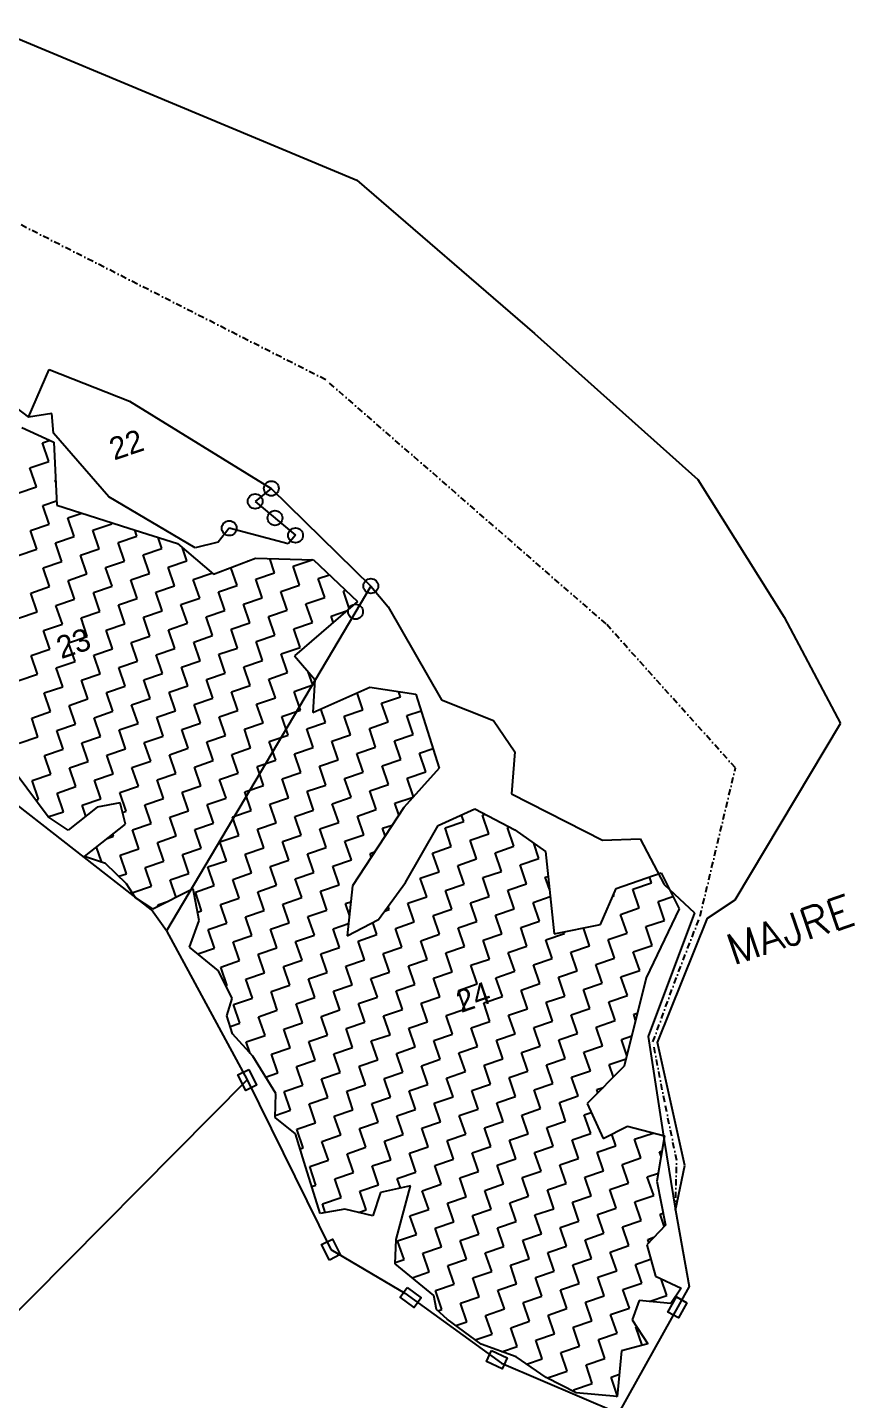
# Model space of a CAD drawing. Header units: metres. Extents: x 322986 to 329400, y 1832749 to 1836820.
# Drawn here: x 328584 to 329257, y 1834512 to 1835627 of the extents above; entities that cross this region are included whole.
import ezdxf

# ---------------------------------------------------------------- set-up
doc = ezdxf.new("R2010")
doc.units = ezdxf.units.M
doc.header["$MEASUREMENT"] = 0
doc.linetypes.add('DASHDOT', pattern=[1, 0.5, -0.25, 0, -0.25])
for name, color, linetype in [('OFF', 1, 'Continuous'), ('POLY_HATCH', 12, 'Continuous'), ('POLY_PARCEL', 6, 'Continuous'), ('POLY_WATER', 4, 'Continuous'), ('TEXT_MAPOUT', 7, 'Continuous'), ('TEXT_PARCEL', 7, 'Continuous'), ('V_BOUND_LINE', 7, 'Continuous'), ('V_BOUND_STREAM_LINE', 7, 'DASHDOT')]:
    doc.layers.add(name, color=color, linetype=linetype)
doc.styles.get("Standard").update_dxf_attribs({"font": 'simplex.shx'})
doc.styles.add('TEXT_MAP', font='')
doc.styles.get('TEXT_MAP').set_extended_font_data('Kruti Dev 050')

msp = doc.modelspace()

# ---------------------------------------------------------------- linework, layer by layer
for points in [[(328764.2, 1834780.1), (328770.4, 1834767.5), (328761.7, 1834763.1), (328755.4, 1834775.8)], [(328829.7, 1834625.3), (328823.4, 1834638), (328832.2, 1834642.3), (328838.4, 1834629.7)], [(328892.9, 1834602.9), (328904.3, 1834594.7), (328898.6, 1834586.8), (328887.2, 1834595)], [(329120.2, 1834590.5), (329113.4, 1834578.2), (329104.8, 1834583), (329111.7, 1834595.3)], [(328961.4, 1834551.8), (328974.2, 1834545.9), (328970.1, 1834537), (328957.3, 1834542.9)]]:
    msp.add_lwpolyline(points, close=True)
for centre in [(328782.5, 1835252.3), (328769.4, 1835241.8), (328785.5, 1835228.3), (328748.3, 1835220), (328802.2, 1835214.2), (328863.4, 1835173), (328851, 1835152.1)]:
    msp.add_circle(centre, 6.03)
at = {"layer": 'OFF'}
msp.add_line((329159.5, 1834918.1), (329245, 1835061.3), dxfattribs=at)
at = {"layer": 'POLY_HATCH'}
for p, q in [((328579.9, 1835301.8), (328605.8, 1835290)), ((328605.8, 1835290), (328608.2, 1835238.7)), ((328608.2, 1835238.7), (328666.6, 1835220.1)), ((328666.6, 1835220.1), (328706.4, 1835207.5)), ((328706.4, 1835207.5), (328735.5, 1835182.6)), ((328735.5, 1835182.6), (328769.6, 1835195.7)), ((328769.6, 1835195.7), (328816.7, 1835194.2)), ((328816.7, 1835194.2), (328852.5, 1835160.5)), ((328852.5, 1835160.5), (328801.3, 1835116.3)), ((328801.3, 1835116.3), (328818, 1835097)), ((328818, 1835097), (328816.3, 1835070.3)), ((328816.3, 1835070.3), (328862.7, 1835090.7)), ((328862.7, 1835090.7), (328900, 1835085.2)), ((328900, 1835085.2), (328919, 1835024.9)), ((328601.1, 1834985.3), (328575.2, 1835020.5)), ((328919, 1835024.9), (328890.1, 1834993.1)), ((328659.7, 1834996.9), (328640.9, 1834993.3)), ((328664, 1834979.6), (328659.7, 1834996.9)), ((328617.4, 1834974.5), (328601.1, 1834985.3)), ((328640.9, 1834993.3), (328617.4, 1834974.5)), ((328890.1, 1834993.1), (328848.6, 1834929.4)), ((328918.2, 1834978.4), (328947.8, 1834991.8)), ((328947.8, 1834991.8), (328980.4, 1834974.9)), ((328630.8, 1834953.2), (328664, 1834979.6)), ((328891.7, 1834932.1), (328918.2, 1834978.4)), ((328980.4, 1834974.9), (329005.3, 1834957.2)), ((328647.8, 1834947.6), (328630.8, 1834953.2)), ((329005.3, 1834957.2), (329012.3, 1834890.3)), ((328664.9, 1834930.9), (328647.8, 1834947.6)), ((329062.7, 1834927.1), (329099.3, 1834939.9)), ((329099.3, 1834939.9), (329113.9, 1834910.7)), ((328672.2, 1834919.5), (328664.9, 1834930.9)), ((328848.6, 1834929.4), (328844.2, 1834888.8)), ((328869.6, 1834902), (328891.7, 1834932.1)), ((329050.1, 1834897.9), (329062.7, 1834927.1)), ((328686.1, 1834910.4), (328672.2, 1834919.5)), ((328719, 1834926.9), (328686.1, 1834910.4)), ((328723.8, 1834901.1), (328719, 1834926.9)), ((329113.9, 1834910.7), (329087.1, 1834854.5)), ((328716, 1834879.6), (328723.8, 1834901.1)), ((328844.2, 1834888.8), (328869.6, 1834902)), ((329012.3, 1834890.3), (329050.1, 1834897.9)), ((328739.5, 1834860.2), (328716, 1834879.6)), ((328750.6, 1834837.8), (328739.5, 1834860.2)), ((329087.1, 1834854.5), (329069.3, 1834782.8)), ((328746.4, 1834823.8), (328750.6, 1834837.8)), ((328751.1, 1834809), (328746.4, 1834823.8)), ((328767.5, 1834790.9), (328751.1, 1834809)), ((328786.1, 1834760.6), (328767.5, 1834790.9)), ((329069.3, 1834782.8), (329039.2, 1834752.5)), ((328785.7, 1834741), (328786.1, 1834760.6)), ((329039.2, 1834752.5), (329052.3, 1834724)), ((328802.2, 1834727.8), (328785.7, 1834741)), ((328809.2, 1834704.7), (328802.2, 1834727.8)), ((329052.3, 1834724), (329072, 1834734.1)), ((329072, 1834734.1), (329102.1, 1834726.2)), ((329102.1, 1834726.2), (329095.9, 1834689.3)), ((328822.3, 1834663.2), (328809.2, 1834704.7)), ((328895.5, 1834685.7), (328871.2, 1834680.2)), ((328884.1, 1834642.1), (328895.5, 1834685.7)), ((329095.9, 1834689.3), (329102.8, 1834653.7)), ((328871.2, 1834680.2), (328865, 1834661.1)), ((328842.4, 1834666.7), (328822.3, 1834663.2)), ((328865, 1834661.1), (328842.4, 1834666.7)), ((329102.8, 1834653.7), (329087.6, 1834637.7)), ((328883.1, 1834622.3), (328884.1, 1834642.1)), ((329087.6, 1834637.7), (329094.7, 1834612.1)), ((328914.5, 1834596.4), (328883.1, 1834622.3)), ((329094.7, 1834612.1), (329115.6, 1834602.3)), ((328916.8, 1834585.1), (328914.5, 1834596.4)), ((329081.4, 1834592.5), (329075.9, 1834576.8)), ((329107.2, 1834589.9), (329081.4, 1834592.5)), ((329115.6, 1834602.3), (329107.2, 1834589.9)), ((328925.3, 1834577.2), (328916.8, 1834585.1)), ((328953, 1834556.8), (328925.3, 1834577.2)), ((329075.9, 1834576.8), (329088.4, 1834557.3)), ((328981.4, 1834546.5), (328953, 1834556.8)), ((329067.2, 1834551.6), (329063.6, 1834514.4)), ((329088.4, 1834557.3), (329067.2, 1834551.6)), ((329005.9, 1834529.8), (328981.4, 1834546.5)), ((329030.2, 1834517.5), (329005.9, 1834529.8)), ((329063.6, 1834514.4), (329030.2, 1834517.5))]:
    msp.add_line(p, q, dxfattribs=at)
at = {"layer": 'POLY_HATCH', "linetype": 'Continuous'}
for p, q in [((328596.5, 1835289.3), (328602.7, 1835291.4)), ((328601.6, 1835274.1), (328596.5, 1835289.3)), ((328586.4, 1835268.9), (328601.6, 1835274.1)), ((328591.6, 1835253.7), (328586.4, 1835268.9)), ((328576.4, 1835248.5), (328591.6, 1835253.7)), ((328606.8, 1835258.9), (328607.2, 1835259)), ((328607.3, 1835257.4), (328606.8, 1835258.9)), ((328596.8, 1835238.5), (328608, 1835242.3)), ((328602, 1835223.3), (328596.8, 1835238.5)), ((328617.2, 1835228.5), (328628.5, 1835232.3)), ((328622.4, 1835213.2), (328617.2, 1835228.5)), ((328586.8, 1835218.1), (328602, 1835223.3)), ((328591.9, 1835202.9), (328586.8, 1835218.1)), ((328637.6, 1835218.4), (328652.8, 1835223.6)), ((328642.7, 1835203.3), (328637.6, 1835218.4)), ((328652.8, 1835223.6), (328652.4, 1835224.7)), ((328673.2, 1835213.6), (328671.5, 1835218.6)), ((328607.2, 1835208.1), (328622.4, 1835213.2)), ((328611.6, 1835195), (328607.2, 1835208.1)), ((328658, 1835208.4), (328673.2, 1835213.6)), ((328658.3, 1835207.5), (328658, 1835208.4)), ((328663.1, 1835193.2), (328658.3, 1835207.5)), ((328693.6, 1835203.5), (328690.5, 1835212.5)), ((328576.7, 1835197.7), (328591.9, 1835202.9)), ((328612.3, 1835192.9), (328611.6, 1835195)), ((328627.5, 1835198), (328642.7, 1835203.2)), ((328632.7, 1835182.8), (328627.5, 1835198)), ((328642.7, 1835203.2), (328642.7, 1835203.3)), ((328678.3, 1835198.4), (328693.6, 1835203.5)), ((328683.5, 1835183.2), (328678.3, 1835198.4)), ((328713.9, 1835193.5), (328710.3, 1835204.1)), ((328785.1, 1835183.8), (328781.2, 1835195.4)), ((328597.1, 1835187.7), (328612.3, 1835192.9)), ((328602.3, 1835172.5), (328597.1, 1835187.7)), ((328647.9, 1835188), (328663.1, 1835193.2)), ((328653.1, 1835172.8), (328647.9, 1835188)), ((328698.7, 1835188.3), (328713.9, 1835193.5)), ((328703.9, 1835173.1), (328698.7, 1835188.3)), ((328719.1, 1835178.3), (328734.3, 1835183.5)), ((328734.3, 1835183.5), (328734.3, 1835183.7)), ((328754.7, 1835173.5), (328749.7, 1835188.1)), ((328763.7, 1835193.5), (328764.7, 1835193.8)), ((328764.7, 1835193.8), (328764.7, 1835193.9)), ((328769.9, 1835178.6), (328785.1, 1835183.8)), ((328800.3, 1835189), (328815.6, 1835194.2)), ((328805.5, 1835173.8), (328800.3, 1835189)), ((328815.6, 1835194.2), (328815.5, 1835194.3)), ((328587.1, 1835167.3), (328602.3, 1835172.5)), ((328617.5, 1835177.6), (328632.7, 1835182.8)), ((328622.7, 1835162.4), (328617.5, 1835177.6)), ((328637.9, 1835167.6), (328653.1, 1835172.8)), ((328668.3, 1835178), (328683.5, 1835183.2)), ((328673.5, 1835162.8), (328668.3, 1835178)), ((328688.7, 1835167.9), (328703.9, 1835173.1)), ((328724.3, 1835163.1), (328719.1, 1835178.3)), ((328739.5, 1835168.3), (328754.7, 1835173.5)), ((328775.1, 1835163.4), (328769.9, 1835178.6)), ((328790.3, 1835168.6), (328805.5, 1835173.8)), ((328820.7, 1835179), (328829.7, 1835182)), ((328825.9, 1835163.8), (328820.7, 1835179)), ((328592.3, 1835152.1), (328587.1, 1835167.3)), ((328607.5, 1835157.3), (328622.7, 1835162.4)), ((328643.1, 1835152.4), (328637.9, 1835167.6)), ((328658.3, 1835157.6), (328673.5, 1835162.8)), ((328693.9, 1835152.7), (328688.7, 1835167.9)), ((328709.1, 1835157.9), (328724.3, 1835163.1)), ((328744.7, 1835153.1), (328739.5, 1835168.3)), ((328759.9, 1835158.2), (328775.1, 1835163.4)), ((328795.5, 1835153.4), (328790.3, 1835168.6)), ((328810.7, 1835158.6), (328825.9, 1835163.8)), ((328841.1, 1835168.9), (328842.9, 1835169.5)), ((328845.9, 1835154.9), (328841.1, 1835168.9)), ((328577.1, 1835146.9), (328592.3, 1835152.1)), ((328612.7, 1835142), (328607.5, 1835157.3)), ((328627.9, 1835147.2), (328643.1, 1835152.4)), ((328663.5, 1835142.4), (328658.3, 1835157.6)), ((328678.7, 1835147.6), (328693.9, 1835152.7)), ((328714.3, 1835142.7), (328709.1, 1835157.9)), ((328729.5, 1835147.9), (328744.7, 1835153.1)), ((328765.1, 1835143), (328759.9, 1835158.2)), ((328780.3, 1835148.2), (328795.5, 1835153.4)), ((328815.9, 1835143.4), (328810.7, 1835158.6)), ((328831.1, 1835148.5), (328843.5, 1835152.8)), ((328597.5, 1835136.9), (328612.7, 1835142)), ((328633, 1835132), (328627.9, 1835147.2)), ((328648.3, 1835137.2), (328663.5, 1835142.4)), ((328683.9, 1835132.3), (328678.7, 1835147.6)), ((328699.1, 1835137.5), (328714.3, 1835142.7)), ((328734.7, 1835132.7), (328729.5, 1835147.9)), ((328749.9, 1835137.9), (328765.1, 1835143)), ((328785.5, 1835133), (328780.3, 1835148.2)), ((328800.7, 1835138.2), (328815.9, 1835143.4)), ((328832.8, 1835143.5), (328831.1, 1835148.5)), ((328602.6, 1835121.7), (328597.5, 1835136.9)), ((328617.8, 1835126.8), (328633, 1835132)), ((328653.4, 1835122), (328648.3, 1835137.2)), ((328668.6, 1835127.2), (328683.9, 1835132.3)), ((328704.2, 1835122.3), (328699.1, 1835137.5)), ((328719.5, 1835127.5), (328734.7, 1835132.7)), ((328755, 1835122.6), (328749.9, 1835137.9)), ((328770.3, 1835127.8), (328785.5, 1835133)), ((328775.4, 1835112.6), (328770.3, 1835127.8)), ((328805.9, 1835123), (328800.7, 1835138.2)), ((328587.4, 1835116.5), (328602.6, 1835121.7)), ((328623, 1835111.6), (328617.8, 1835126.8)), ((328638.2, 1835116.8), (328653.4, 1835122)), ((328643.4, 1835101.6), (328638.2, 1835116.8)), ((328673.8, 1835112), (328668.6, 1835127.2)), ((328689, 1835117.1), (328704.2, 1835122.3)), ((328694.2, 1835101.9), (328689, 1835117.1)), ((328724.6, 1835112.3), (328719.5, 1835127.5)), ((328739.8, 1835117.5), (328755, 1835122.6)), ((328745, 1835102.3), (328739.8, 1835117.5)), ((328790.6, 1835117.8), (328805.9, 1835123)), ((328795.8, 1835102.6), (328790.6, 1835117.8)), ((328592.6, 1835101.3), (328587.4, 1835116.5)), ((328607.8, 1835106.5), (328623, 1835111.6)), ((328613, 1835091.2), (328607.8, 1835106.5)), ((328658.6, 1835106.8), (328673.8, 1835112)), ((328663.8, 1835091.6), (328658.6, 1835106.8)), ((328709.4, 1835107.1), (328724.6, 1835112.3)), ((328714.6, 1835091.9), (328709.4, 1835107.1)), ((328760.2, 1835107.4), (328775.4, 1835112.6)), ((328765.4, 1835092.2), (328760.2, 1835107.4)), ((328577.4, 1835096.1), (328592.6, 1835101.3)), ((328628.2, 1835096.4), (328643.4, 1835101.6)), ((328633.4, 1835081.2), (328628.2, 1835096.4)), ((328679, 1835096.8), (328694.2, 1835101.9)), ((328684.2, 1835081.5), (328679, 1835096.8)), ((328729.8, 1835097.1), (328745, 1835102.3)), ((328735, 1835081.9), (328729.8, 1835097.1)), ((328780.6, 1835097.4), (328795.8, 1835102.6)), ((328785.8, 1835082.2), (328780.6, 1835097.4)), ((328816.2, 1835092.6), (328812.6, 1835103.3)), ((328597.8, 1835086.1), (328613, 1835091.2)), ((328603, 1835070.9), (328597.8, 1835086.1)), ((328648.6, 1835086.4), (328663.8, 1835091.6)), ((328653.8, 1835071.2), (328648.6, 1835086.4)), ((328699.4, 1835086.7), (328714.6, 1835091.9)), ((328704.6, 1835071.5), (328699.4, 1835086.7)), ((328750.2, 1835087.1), (328765.4, 1835092.2)), ((328755.4, 1835071.8), (328750.2, 1835087.1)), ((328801, 1835087.4), (328816.2, 1835092.6)), ((328806.2, 1835072.2), (328801, 1835087.4)), ((328857, 1835072.5), (328852.3, 1835086.1)), ((328887.4, 1835082.9), (328885.9, 1835087.3)), ((328618.2, 1835076), (328633.4, 1835081.2)), ((328623.3, 1835060.8), (328618.2, 1835076)), ((328669, 1835076.4), (328684.2, 1835081.5)), ((328674.2, 1835061.2), (328669, 1835076.4)), ((328719.8, 1835076.7), (328735, 1835081.9)), ((328725, 1835061.5), (328719.8, 1835076.7)), ((328770.6, 1835077), (328785.8, 1835082.2)), ((328775.8, 1835061.8), (328770.6, 1835077)), ((328791, 1835067), (328806.2, 1835072.2)), ((328826.6, 1835062.1), (328822.8, 1835073.1)), ((328841.8, 1835067.3), (328857, 1835072.5)), ((328872.2, 1835077.7), (328887.4, 1835082.9)), ((328877.4, 1835062.5), (328872.2, 1835077.7)), ((328587.8, 1835065.7), (328603, 1835070.9)), ((328592.9, 1835050.5), (328587.8, 1835065.7)), ((328608.1, 1835055.6), (328623.3, 1835060.8)), ((328638.6, 1835066), (328653.8, 1835071.2)), ((328643.7, 1835050.8), (328638.6, 1835066)), ((328658.9, 1835056), (328674.2, 1835061.2)), ((328689.4, 1835066.3), (328704.6, 1835071.5)), ((328694.5, 1835051.1), (328689.4, 1835066.3)), ((328709.7, 1835056.3), (328725, 1835061.5)), ((328740.2, 1835066.7), (328755.4, 1835071.8)), ((328745.3, 1835051.5), (328740.2, 1835066.7)), ((328760.6, 1835056.6), (328775.8, 1835061.8)), ((328796.2, 1835051.8), (328791, 1835067)), ((328811.4, 1835057), (328826.6, 1835062.1)), ((328847, 1835052.1), (328841.8, 1835067.3)), ((328862.2, 1835057.3), (328877.4, 1835062.5)), ((328892.6, 1835067.7), (328904.3, 1835071.6)), ((328897.8, 1835052.4), (328892.6, 1835067.7)), ((328577.7, 1835045.3), (328592.9, 1835050.5)), ((328613.3, 1835040.4), (328608.1, 1835055.6)), ((328628.5, 1835045.6), (328643.7, 1835050.8)), ((328664.1, 1835040.8), (328658.9, 1835056)), ((328679.3, 1835045.9), (328694.5, 1835051.1)), ((328714.9, 1835041.1), (328709.7, 1835056.3)), ((328730.1, 1835046.3), (328745.3, 1835051.5)), ((328765.7, 1835041.4), (328760.6, 1835056.6)), ((328780.9, 1835046.6), (328796.2, 1835051.8)), ((328816.5, 1835041.8), (328811.4, 1835057)), ((328831.7, 1835046.9), (328847, 1835052.1)), ((328867.3, 1835042.1), (328862.2, 1835057.3)), ((328882.6, 1835047.3), (328897.8, 1835052.4)), ((328598.1, 1835035.3), (328613.3, 1835040.4)), ((328633.7, 1835030.4), (328628.5, 1835045.6)), ((328648.9, 1835035.6), (328664.1, 1835040.8)), ((328684.5, 1835030.7), (328679.3, 1835045.9)), ((328699.7, 1835035.9), (328714.9, 1835041.1)), ((328735.3, 1835031.1), (328730.1, 1835046.3)), ((328750.5, 1835036.2), (328765.7, 1835041.4)), ((328786.1, 1835031.4), (328780.9, 1835046.6)), ((328801.3, 1835036.6), (328816.5, 1835041.8)), ((328836.9, 1835031.7), (328831.7, 1835046.9)), ((328852.1, 1835036.9), (328867.3, 1835042.1)), ((328887.7, 1835032.1), (328882.6, 1835047.3)), ((328902.9, 1835037.2), (328914, 1835041)), ((328603.3, 1835020.1), (328598.1, 1835035.3)), ((328618.5, 1835025.2), (328633.7, 1835030.4)), ((328654.1, 1835020.4), (328648.9, 1835035.6)), ((328669.3, 1835025.6), (328684.5, 1835030.7)), ((328704.9, 1835020.7), (328699.7, 1835035.9)), ((328720.1, 1835025.9), (328735.3, 1835031.1)), ((328755.7, 1835021), (328750.5, 1835036.2)), ((328770.9, 1835026.2), (328786.1, 1835031.4)), ((328806.5, 1835021.4), (328801.3, 1835036.6)), ((328821.7, 1835026.5), (328836.9, 1835031.7)), ((328857.3, 1835021.7), (328852.1, 1835036.9)), ((328872.5, 1835026.9), (328887.7, 1835032.1)), ((328908.1, 1835022), (328902.9, 1835037.2)), ((328588.1, 1835014.9), (328603.3, 1835020.1)), ((328623.7, 1835010), (328618.5, 1835025.2)), ((328638.9, 1835015.2), (328654.1, 1835020.4)), ((328674.5, 1835010.4), (328669.3, 1835025.6)), ((328689.7, 1835015.5), (328704.9, 1835020.7)), ((328725.3, 1835010.7), (328720.1, 1835025.9)), ((328740.5, 1835015.9), (328755.7, 1835021)), ((328776.1, 1835011), (328770.9, 1835026.2)), ((328791.3, 1835016.2), (328806.5, 1835021.4)), ((328796.5, 1835001), (328791.3, 1835016.2)), ((328826.9, 1835011.3), (328821.7, 1835026.5)), ((328842.1, 1835016.5), (328857.3, 1835021.7)), ((328847.3, 1835001.3), (328842.1, 1835016.5)), ((328877.7, 1835011.7), (328872.5, 1835026.9)), ((328892.9, 1835016.8), (328908.1, 1835022)), ((328898, 1835001.8), (328892.9, 1835016.8)), ((328593.3, 1834999.7), (328588.1, 1835014.9)), ((328608.5, 1835004.8), (328623.7, 1835010)), ((328644.1, 1835000), (328638.9, 1835015.2)), ((328659.3, 1835005.2), (328674.5, 1835010.4)), ((328664.5, 1834990), (328659.3, 1835005.2)), ((328694.9, 1835000.3), (328689.7, 1835015.5)), ((328710.1, 1835005.5), (328725.3, 1835010.7)), ((328715.3, 1834990.3), (328710.1, 1835005.5)), ((328745.7, 1835000.7), (328740.5, 1835015.9)), ((328760.9, 1835005.8), (328776.1, 1835011)), ((328766.1, 1834990.6), (328760.9, 1835005.8)), ((328811.7, 1835006.2), (328826.9, 1835011.3)), ((328816.9, 1834990.9), (328811.7, 1835006.2)), ((328862.5, 1835006.5), (328877.7, 1835011.7)), ((328867.7, 1834991.3), (328862.5, 1835006.5)), ((328591.1, 1834998.9), (328593.3, 1834999.7)), ((328613.6, 1834989.6), (328608.5, 1835004.8)), ((328628.9, 1834994.8), (328644.1, 1835000)), ((328631.8, 1834986.1), (328628.9, 1834994.8)), ((328679.7, 1834995.1), (328694.9, 1835000.3)), ((328684.8, 1834979.9), (328679.7, 1834995.1)), ((328730.5, 1834995.5), (328745.7, 1835000.7)), ((328735.6, 1834980.3), (328730.5, 1834995.5)), ((328781.3, 1834995.8), (328796.5, 1835001)), ((328786.5, 1834980.6), (328781.3, 1834995.8)), ((328832.1, 1834996.1), (328847.3, 1835001.3)), ((328837.3, 1834980.9), (328832.1, 1834996.1)), ((328882.9, 1834996.5), (328897.7, 1835001.5)), ((328886.1, 1834987), (328882.9, 1834996.5)), ((328601, 1834985.3), (328613.6, 1834989.6)), ((328661.7, 1834989), (328664.5, 1834990)), ((328700, 1834985.1), (328715.3, 1834990.3)), ((328705.2, 1834969.9), (328700, 1834985.1)), ((328750.9, 1834985.4), (328766.1, 1834990.6)), ((328756, 1834970.2), (328750.9, 1834985.4)), ((328801.7, 1834985.8), (328816.9, 1834990.9)), ((328806.8, 1834970.6), (328801.7, 1834985.8)), ((328852.5, 1834986.1), (328867.7, 1834991.3)), ((328857.6, 1834970.9), (328852.5, 1834986.1)), ((328938.9, 1834981.6), (328937, 1834986.9)), ((328954.1, 1834986.8), (328956.2, 1834987.5)), ((328959.3, 1834971.5), (328954.1, 1834986.8)), ((328669.6, 1834974.8), (328684.8, 1834979.9)), ((328674.8, 1834959.5), (328669.6, 1834974.8)), ((328720.4, 1834975.1), (328735.6, 1834980.3)), ((328725.6, 1834959.9), (328720.4, 1834975.1)), ((328771.2, 1834975.4), (328786.5, 1834980.6)), ((328776.4, 1834960.2), (328771.2, 1834975.4)), ((328822, 1834975.7), (328837.3, 1834980.9)), ((328827.2, 1834960.5), (328822, 1834975.7)), ((328872.9, 1834976.1), (328880.7, 1834978.7)), ((328875, 1834969.9), (328872.9, 1834976.1)), ((328923.7, 1834976.4), (328938.9, 1834981.6)), ((328928.8, 1834961.2), (328923.7, 1834976.4)), ((328974.5, 1834976.7), (328976, 1834977.2)), ((328979.6, 1834961.5), (328974.5, 1834976.7)), ((328644.4, 1834949.2), (328640.4, 1834960.8)), ((328649.2, 1834967.8), (328654.4, 1834969.6)), ((328654.4, 1834969.6), (328653.8, 1834971.5)), ((328690, 1834964.7), (328705.2, 1834969.9)), ((328695.2, 1834949.5), (328690, 1834964.7)), ((328740.8, 1834965.1), (328756, 1834970.2)), ((328746, 1834949.8), (328740.8, 1834965.1)), ((328791.6, 1834965.4), (328806.8, 1834970.6)), ((328796.8, 1834950.2), (328791.6, 1834965.4)), ((328812, 1834955.4), (328827.2, 1834960.5)), ((328842.4, 1834965.7), (328857.6, 1834970.9)), ((328847.6, 1834950.5), (328842.4, 1834965.7)), ((328913.6, 1834956), (328928.8, 1834961.2)), ((328944, 1834966.4), (328959.3, 1834971.5)), ((328949.2, 1834951.2), (328944, 1834966.4)), ((328964.4, 1834956.3), (328979.6, 1834961.5)), ((329000, 1834951.5), (328995.8, 1834964)), ((328659.6, 1834954.4), (328674.8, 1834959.5)), ((328664.8, 1834939.2), (328659.6, 1834954.4)), ((328680, 1834944.3), (328695.2, 1834949.5)), ((328710.4, 1834954.7), (328725.6, 1834959.9)), ((328715.6, 1834939.5), (328710.4, 1834954.7)), ((328730.8, 1834944.7), (328746, 1834949.8)), ((328761.2, 1834955), (328776.4, 1834960.2)), ((328766.4, 1834939.8), (328761.2, 1834955)), ((328781.6, 1834945), (328796.8, 1834950.2)), ((328817.2, 1834940.1), (328812, 1834955.4)), ((328832.4, 1834945.3), (328847.6, 1834950.5)), ((328862.8, 1834955.7), (328866.5, 1834956.9)), ((328863.8, 1834952.8), (328862.8, 1834955.7)), ((328918.8, 1834940.8), (328913.6, 1834956)), ((328934, 1834946), (328949.2, 1834951.2)), ((328969.6, 1834941.1), (328964.4, 1834956.3)), ((328984.8, 1834946.3), (329000, 1834951.5)), ((328643.7, 1834948.9), (328644.4, 1834949.2)), ((328658.6, 1834937.1), (328664.8, 1834939.2)), ((328685.2, 1834929.1), (328680, 1834944.3)), ((328700.4, 1834934.3), (328715.6, 1834939.5)), ((328736, 1834929.5), (328730.8, 1834944.7)), ((328751.2, 1834934.6), (328766.4, 1834939.8)), ((328786.8, 1834929.8), (328781.6, 1834945)), ((328802, 1834935), (328817.2, 1834940.1)), ((328837.6, 1834930.1), (328832.4, 1834945.3)), ((328903.6, 1834935.6), (328918.8, 1834940.8)), ((328939.2, 1834930.8), (328934, 1834946)), ((328954.4, 1834936), (328969.6, 1834941.1)), ((328990, 1834931.1), (328984.8, 1834946.3)), ((328670, 1834923.9), (328685.2, 1834929.1)), ((328705.3, 1834920), (328700.4, 1834934.3)), ((328720.8, 1834924.3), (328736, 1834929.5)), ((328756.4, 1834919.4), (328751.2, 1834934.6)), ((328771.6, 1834924.6), (328786.8, 1834929.8)), ((328807.2, 1834919.8), (328802, 1834935)), ((328822.4, 1834924.9), (328837.6, 1834930.1)), ((328908.8, 1834920.4), (328903.6, 1834935.6)), ((328924, 1834925.6), (328939.2, 1834930.8)), ((328959.6, 1834920.7), (328954.4, 1834936)), ((328974.8, 1834925.9), (328990, 1834931.1)), ((329005.2, 1834936.3), (329007.4, 1834937)), ((329008.5, 1834926.6), (329005.2, 1834936.3)), ((329076.4, 1834926.6), (329091.6, 1834931.8)), ((329091.6, 1834931.8), (329089.9, 1834936.7)), ((328670.7, 1834921.9), (328670, 1834923.9)), ((328690.3, 1834913.9), (328699, 1834916.9)), ((328725.9, 1834909.1), (328720.8, 1834924.3)), ((328741.2, 1834914.2), (328756.4, 1834919.4)), ((328776.8, 1834909.4), (328771.6, 1834924.6)), ((328792, 1834914.6), (328807.2, 1834919.8)), ((328827.6, 1834909.7), (328822.4, 1834924.9)), ((328842.8, 1834914.9), (328847.2, 1834916.4)), ((328893.6, 1834915.2), (328908.8, 1834920.4)), ((328929.2, 1834910.4), (328924, 1834925.6)), ((328944.4, 1834915.6), (328959.6, 1834920.7)), ((328980, 1834910.7), (328974.8, 1834925.9)), ((328995.2, 1834915.9), (329009.1, 1834920.6)), ((329000.4, 1834900.7), (328995.2, 1834915.9)), ((329060.1, 1834921), (329061.2, 1834921.4)), ((329061.2, 1834921.4), (329060.8, 1834922.7)), ((329081.6, 1834911.4), (329076.4, 1834926.6)), ((329096.8, 1834916.6), (329108.9, 1834920.7)), ((329102, 1834901.3), (329096.8, 1834916.6)), ((328690.8, 1834912.7), (328690.3, 1834913.9)), ((328722.5, 1834907.9), (328725.9, 1834909.1)), ((328746.3, 1834899), (328741.2, 1834914.2)), ((328761.5, 1834904.2), (328776.8, 1834909.4)), ((328797.1, 1834899.4), (328792, 1834914.6)), ((328812.3, 1834904.5), (328827.6, 1834909.7)), ((328846, 1834905.4), (328842.8, 1834914.9)), ((328874.5, 1834908.8), (328878.4, 1834910.1)), ((328878.4, 1834910.1), (328877.5, 1834912.7)), ((328898.7, 1834900), (328893.6, 1834915.2)), ((328914, 1834905.2), (328929.2, 1834910.4)), ((328919.1, 1834890), (328914, 1834905.2)), ((328949.6, 1834900.4), (328944.4, 1834915.6)), ((328964.8, 1834905.5), (328980, 1834910.7)), ((328969.9, 1834890.3), (328964.8, 1834905.5)), ((329066.4, 1834906.2), (329081.6, 1834911.4)), ((329071.6, 1834891), (329066.4, 1834906.2)), ((328731.1, 1834893.9), (328746.3, 1834899)), ((328736.3, 1834878.7), (328731.1, 1834893.9)), ((328766.7, 1834889), (328761.5, 1834904.2)), ((328781.9, 1834894.2), (328797.1, 1834899.4)), ((328787.1, 1834879), (328781.9, 1834894.2)), ((328817.5, 1834889.3), (328812.3, 1834904.5)), ((328832.7, 1834894.5), (328845.3, 1834898.8)), ((328837.9, 1834879.3), (328832.7, 1834894.5)), ((328868.3, 1834889.7), (328864.9, 1834899.6)), ((328883.5, 1834894.8), (328898.7, 1834900)), ((328888.7, 1834879.6), (328883.5, 1834894.8)), ((328934.3, 1834895.2), (328949.6, 1834900.4)), ((328939.5, 1834880), (328934.3, 1834895.2)), ((328985.2, 1834895.5), (329000.4, 1834900.7)), ((328990.3, 1834880.3), (328985.2, 1834895.5)), ((329041.1, 1834880.6), (329036.2, 1834895.1)), ((329086.8, 1834896.2), (329102, 1834901.3)), ((329091.9, 1834881), (329086.8, 1834896.2)), ((328751.5, 1834883.8), (328766.7, 1834889)), ((328756.7, 1834868.6), (328751.5, 1834883.8)), ((328802.3, 1834884.2), (328817.5, 1834889.3)), ((328807.5, 1834869), (328802.3, 1834884.2)), ((328853.1, 1834884.5), (328868.3, 1834889.7)), ((328858.3, 1834869.3), (328853.1, 1834884.5)), ((328903.9, 1834884.8), (328919.1, 1834890)), ((328909.1, 1834869.6), (328903.9, 1834884.8)), ((328954.7, 1834885.1), (328969.9, 1834890.3)), ((328959.9, 1834869.9), (328954.7, 1834885.1)), ((329005.5, 1834885.5), (329020.7, 1834890.7)), ((329010.7, 1834870.3), (329005.5, 1834885.5)), ((329020.7, 1834890.7), (329020.3, 1834891.9)), ((329056.3, 1834885.8), (329071.6, 1834891)), ((329061.5, 1834870.6), (329056.3, 1834885.8)), ((328722.8, 1834874), (328736.3, 1834878.7)), ((328771.9, 1834873.8), (328787.1, 1834879)), ((328777.1, 1834858.6), (328771.9, 1834873.8)), ((328822.7, 1834874.1), (328837.9, 1834879.3)), ((328827.9, 1834858.9), (328822.7, 1834874.1)), ((328873.5, 1834874.5), (328888.7, 1834879.6)), ((328878.7, 1834859.3), (328873.5, 1834874.5)), ((328924.3, 1834874.8), (328939.5, 1834880)), ((328929.5, 1834859.6), (328924.3, 1834874.8)), ((328975.1, 1834875.1), (328990.3, 1834880.3)), ((328980.3, 1834859.9), (328975.1, 1834875.1)), ((329025.9, 1834875.4), (329041.1, 1834880.6)), ((329031.1, 1834860.2), (329025.9, 1834875.4)), ((329076.7, 1834875.8), (329091.9, 1834881)), ((329081.9, 1834860.6), (329076.7, 1834875.8)), ((328741.5, 1834863.4), (328756.7, 1834868.6)), ((328746.7, 1834848.2), (328741.5, 1834863.4)), ((328792.3, 1834863.8), (328807.5, 1834869)), ((328797.5, 1834848.6), (328792.3, 1834863.8)), ((328843.1, 1834864.1), (328858.3, 1834869.3)), ((328848.3, 1834848.9), (328843.1, 1834864.1)), ((328893.9, 1834864.4), (328909.1, 1834869.6)), ((328899.1, 1834849.2), (328893.9, 1834864.4)), ((328944.7, 1834864.8), (328959.9, 1834869.9)), ((328949.9, 1834849.6), (328944.7, 1834864.8)), ((328995.5, 1834865.1), (329010.7, 1834870.3)), ((329000.7, 1834849.9), (328995.5, 1834865.1)), ((329015.9, 1834855.1), (329031.1, 1834860.2)), ((329046.3, 1834865.4), (329061.5, 1834870.6)), ((329051.5, 1834850.2), (329046.3, 1834865.4)), ((329066.7, 1834855.4), (329081.9, 1834860.6)), ((328761.9, 1834853.4), (328777.1, 1834858.6)), ((328767.1, 1834838.2), (328761.9, 1834853.4)), ((328812.7, 1834853.7), (328827.9, 1834858.9)), ((328817.9, 1834838.5), (328812.7, 1834853.7)), ((328863.5, 1834854.1), (328878.7, 1834859.3)), ((328868.7, 1834838.9), (328863.5, 1834854.1)), ((328883.9, 1834844), (328899.1, 1834849.2)), ((328914.3, 1834854.4), (328929.5, 1834859.6)), ((328919.5, 1834839.2), (328914.3, 1834854.4)), ((328934.7, 1834844.4), (328949.9, 1834849.6)), ((328965.1, 1834854.7), (328980.3, 1834859.9)), ((328970.3, 1834839.5), (328965.1, 1834854.7)), ((328985.5, 1834844.7), (329000.7, 1834849.9)), ((329021.1, 1834839.8), (329015.9, 1834855.1)), ((329036.3, 1834845), (329051.5, 1834850.2)), ((329071.9, 1834840.2), (329066.7, 1834855.4)), ((328745.6, 1834847.9), (328746.7, 1834848.2)), ((328751.8, 1834833), (328767.1, 1834838.2)), ((328782.3, 1834843.4), (328797.5, 1834848.6)), ((328787.4, 1834828.2), (328782.3, 1834843.4)), ((328802.6, 1834833.4), (328817.9, 1834838.5)), ((328833.1, 1834843.7), (328848.3, 1834848.9)), ((328838.2, 1834828.5), (328833.1, 1834843.7)), ((328853.5, 1834833.7), (328868.7, 1834838.9)), ((328889, 1834828.8), (328883.9, 1834844)), ((328904.3, 1834834), (328919.5, 1834839.2)), ((328939.9, 1834829.2), (328934.7, 1834844.4)), ((328955.1, 1834834.3), (328970.3, 1834839.5)), ((328990.7, 1834829.5), (328985.5, 1834844.7)), ((329005.9, 1834834.7), (329021.1, 1834839.8)), ((329041.5, 1834829.8), (329036.3, 1834845)), ((329056.7, 1834835), (329071.9, 1834840.2)), ((328757, 1834817.8), (328751.8, 1834833)), ((328772.2, 1834823), (328787.4, 1834828.2)), ((328807.8, 1834818.1), (328802.6, 1834833.4)), ((328823, 1834823.3), (328838.2, 1834828.5)), ((328858.6, 1834818.5), (328853.5, 1834833.7)), ((328873.8, 1834823.7), (328889, 1834828.8)), ((328909.4, 1834818.8), (328904.3, 1834834)), ((328924.6, 1834824), (328939.9, 1834829.2)), ((328960.2, 1834819.1), (328955.1, 1834834.3)), ((328975.4, 1834824.3), (328990.7, 1834829.5)), ((329011, 1834819.5), (329005.9, 1834834.7)), ((329026.3, 1834824.6), (329041.5, 1834829.8)), ((329061.9, 1834819.8), (329056.7, 1834835)), ((328749.2, 1834815.1), (328757, 1834817.8)), ((328777.4, 1834807.8), (328772.2, 1834823)), ((328792.6, 1834813), (328807.8, 1834818.1)), ((328828.2, 1834808.1), (328823, 1834823.3)), ((328843.4, 1834813.3), (328858.6, 1834818.5)), ((328879, 1834808.4), (328873.8, 1834823.7)), ((328894.2, 1834813.6), (328909.4, 1834818.8)), ((328929.8, 1834808.8), (328924.6, 1834824)), ((328945, 1834814), (328960.2, 1834819.1)), ((328980.6, 1834809.1), (328975.4, 1834824.3)), ((328995.8, 1834814.3), (329011, 1834819.5)), ((329031.4, 1834809.4), (329026.3, 1834824.6)), ((329046.6, 1834814.6), (329061.9, 1834819.8)), ((329077.1, 1834825), (329080.1, 1834826)), ((329078.6, 1834820.3), (329077.1, 1834825)), ((328762.2, 1834802.6), (328777.4, 1834807.8)), ((328797.8, 1834797.8), (328792.6, 1834813)), ((328813, 1834802.9), (328828.2, 1834808.1)), ((328848.6, 1834798.1), (328843.4, 1834813.3)), ((328863.8, 1834803.3), (328879, 1834808.4)), ((328899.4, 1834798.4), (328894.2, 1834813.6)), ((328914.6, 1834803.6), (328929.8, 1834808.8)), ((328950.2, 1834798.7), (328945, 1834814)), ((328965.4, 1834803.9), (328980.6, 1834809.1)), ((329001, 1834799.1), (328995.8, 1834814.3)), ((329016.2, 1834804.3), (329031.4, 1834809.4)), ((329051.8, 1834799.4), (329046.6, 1834814.6)), ((329067, 1834804.6), (329075.4, 1834807.4)), ((329071.5, 1834791.5), (329067, 1834804.6)), ((328765.4, 1834793.2), (328762.2, 1834802.6)), ((328782.6, 1834792.6), (328797.8, 1834797.8)), ((328818.2, 1834787.7), (328813, 1834802.9)), ((328833.4, 1834792.9), (328848.6, 1834798.1)), ((328869, 1834788.1), (328863.8, 1834803.3)), ((328884.2, 1834793.2), (328899.4, 1834798.4)), ((328889.4, 1834778), (328884.2, 1834793.2)), ((328919.8, 1834788.4), (328914.6, 1834803.6)), ((328935, 1834793.6), (328950.2, 1834798.7)), ((328940.2, 1834778.4), (328935, 1834793.6)), ((328970.6, 1834788.7), (328965.4, 1834803.9)), ((328985.8, 1834793.9), (329001, 1834799.1)), ((328991, 1834778.7), (328985.8, 1834793.9)), ((329021.4, 1834789), (329016.2, 1834804.3)), ((329036.6, 1834794.2), (329051.8, 1834799.4)), ((329041.8, 1834779), (329036.6, 1834794.2)), ((328787.8, 1834777.4), (328782.6, 1834792.6)), ((328803, 1834782.5), (328818.2, 1834787.7)), ((328808.2, 1834767.3), (328803, 1834782.5)), ((328838.6, 1834777.7), (328833.4, 1834792.9)), ((328853.8, 1834782.9), (328869, 1834788.1)), ((328859, 1834767.7), (328853.8, 1834782.9)), ((328904.6, 1834783.2), (328919.8, 1834788.4)), ((328909.8, 1834768), (328904.6, 1834783.2)), ((328955.4, 1834783.5), (328970.6, 1834788.7)), ((328960.6, 1834768.3), (328955.4, 1834783.5)), ((329006.2, 1834783.9), (329021.4, 1834789)), ((329011.4, 1834768.7), (329006.2, 1834783.9)), ((329057, 1834784.2), (329070.8, 1834788.9)), ((329060.5, 1834773.9), (329057, 1834784.2)), ((328777.9, 1834774), (328787.8, 1834777.4)), ((328823.4, 1834772.5), (328838.6, 1834777.7)), ((328828.5, 1834757.3), (328823.4, 1834772.5)), ((328874.2, 1834772.8), (328889.4, 1834778)), ((328879.3, 1834757.6), (328874.2, 1834772.8)), ((328925, 1834773.2), (328940.2, 1834778.4)), ((328930.2, 1834758), (328925, 1834773.2)), ((328975.8, 1834773.5), (328991, 1834778.7)), ((328981, 1834758.3), (328975.8, 1834773.5)), ((329026.6, 1834773.8), (329041.8, 1834779)), ((329031.8, 1834758.6), (329026.6, 1834773.8)), ((328792.9, 1834762.2), (328808.2, 1834767.3)), ((328798.1, 1834747), (328792.9, 1834762.2)), ((328843.8, 1834762.5), (328859, 1834767.7)), ((328848.9, 1834747.3), (328843.8, 1834762.5)), ((328894.6, 1834762.8), (328909.8, 1834768)), ((328899.7, 1834747.6), (328894.6, 1834762.8)), ((328945.4, 1834763.1), (328960.6, 1834768.3)), ((328950.5, 1834747.9), (328945.4, 1834763.1)), ((328996.2, 1834763.5), (329011.4, 1834768.7)), ((329001.3, 1834748.3), (328996.2, 1834763.5)), ((329047, 1834763.8), (329052.2, 1834765.6)), ((329047.9, 1834761.2), (329047, 1834763.8)), ((328813.3, 1834752.1), (328828.5, 1834757.3)), ((328818.5, 1834736.9), (328813.3, 1834752.1)), ((328864.1, 1834752.5), (328879.3, 1834757.6)), ((328869.3, 1834737.3), (328864.1, 1834752.5)), ((328914.9, 1834752.8), (328930.2, 1834758)), ((328920.1, 1834737.6), (328914.9, 1834752.8)), ((328965.7, 1834753.1), (328981, 1834758.3)), ((328970.9, 1834737.9), (328965.7, 1834753.1)), ((329016.6, 1834753.4), (329031.8, 1834758.6)), ((329021.7, 1834738.2), (329016.6, 1834753.4)), ((328785.7, 1834742.7), (328798.1, 1834747)), ((328833.7, 1834742.1), (328848.9, 1834747.3)), ((328838.9, 1834726.9), (328833.7, 1834742.1)), ((328884.5, 1834742.4), (328899.7, 1834747.6)), ((328889.7, 1834727.2), (328884.5, 1834742.4)), ((328904.9, 1834732.4), (328920.1, 1834737.6)), ((328935.3, 1834742.8), (328950.5, 1834747.9)), ((328940.5, 1834727.6), (328935.3, 1834742.8)), ((328955.7, 1834732.7), (328970.9, 1834737.9)), ((328986.1, 1834743.1), (329001.3, 1834748.3)), ((328991.3, 1834727.9), (328986.1, 1834743.1)), ((329006.5, 1834733.1), (329021.7, 1834738.2)), ((329036.9, 1834743.4), (329042.5, 1834745.3)), ((329042.1, 1834728.2), (329036.9, 1834743.4)), ((328803.3, 1834731.7), (328818.5, 1834736.9)), ((328808.5, 1834716.5), (328803.3, 1834731.7)), ((328823.7, 1834721.7), (328838.9, 1834726.9)), ((328854.1, 1834732.1), (328869.3, 1834737.3)), ((328859.3, 1834716.9), (328854.1, 1834732.1)), ((328874.5, 1834722), (328889.7, 1834727.2)), ((328910.1, 1834717.2), (328904.9, 1834732.4)), ((328925.3, 1834722.4), (328940.5, 1834727.6)), ((328960.9, 1834717.5), (328955.7, 1834732.7)), ((328976.1, 1834722.7), (328991.3, 1834727.9)), ((329011.7, 1834717.9), (329006.5, 1834733.1)), ((329026.9, 1834723), (329042.1, 1834728.2)), ((329062.5, 1834718.2), (329059.3, 1834727.6)), ((329077.7, 1834723.4), (329092.9, 1834728.5)), ((329092.9, 1834728.5), (329092.9, 1834728.6)), ((328805.9, 1834715.6), (328808.5, 1834716.5)), ((328828.9, 1834706.5), (328823.7, 1834721.7)), ((328844.1, 1834711.7), (328859.3, 1834716.9)), ((328879.7, 1834706.8), (328874.5, 1834722)), ((328894.9, 1834712), (328910.1, 1834717.2)), ((328930.5, 1834707.2), (328925.3, 1834722.4)), ((328945.7, 1834712.3), (328960.9, 1834717.5)), ((328981.3, 1834707.5), (328976.1, 1834722.7)), ((328996.5, 1834712.7), (329011.7, 1834717.9)), ((329032.1, 1834707.8), (329026.9, 1834723)), ((329047.3, 1834713), (329062.5, 1834718.2)), ((329082.9, 1834708.2), (329077.7, 1834723.4)), ((328813.7, 1834701.3), (328828.9, 1834706.5)), ((328849.3, 1834696.5), (328844.1, 1834711.7)), ((328864.5, 1834701.7), (328879.7, 1834706.8)), ((328900.1, 1834696.8), (328894.9, 1834712)), ((328915.3, 1834702), (328930.5, 1834707.2)), ((328950.9, 1834697.1), (328945.7, 1834712.3)), ((328966.1, 1834702.3), (328981.3, 1834707.5)), ((329001.7, 1834697.5), (328996.5, 1834712.7)), ((329016.9, 1834702.6), (329032.1, 1834707.8)), ((329052.5, 1834697.8), (329047.3, 1834713)), ((329067.7, 1834703), (329082.9, 1834708.2)), ((329098.1, 1834713.3), (329100.1, 1834714)), ((329099.4, 1834709.7), (329098.1, 1834713.3)), ((328818.8, 1834686.1), (328813.7, 1834701.3)), ((328834.1, 1834691.3), (328849.3, 1834696.5)), ((328869.6, 1834686.4), (328864.5, 1834701.7)), ((328884.9, 1834691.6), (328900.1, 1834696.8)), ((328920.5, 1834686.8), (328915.3, 1834702)), ((328935.7, 1834692), (328950.9, 1834697.1)), ((328971.3, 1834687.1), (328966.1, 1834702.3)), ((328986.5, 1834692.3), (329001.7, 1834697.5)), ((329022.1, 1834687.4), (329016.9, 1834702.6)), ((329037.3, 1834692.6), (329052.5, 1834697.8)), ((329072.9, 1834687.8), (329067.7, 1834703)), ((329088.1, 1834692.9), (329097.1, 1834696)), ((329093.3, 1834677.7), (329088.1, 1834692.9)), ((328815.4, 1834685), (328818.8, 1834686.1)), ((328839.2, 1834676.1), (328834.1, 1834691.3)), ((328854.4, 1834681.3), (328869.6, 1834686.4)), ((328887.5, 1834683.9), (328884.9, 1834691.6)), ((328905.2, 1834681.6), (328920.5, 1834686.8)), ((328940.8, 1834676.7), (328935.7, 1834692)), ((328956, 1834681.9), (328971.3, 1834687.1)), ((328961.2, 1834666.7), (328956, 1834681.9)), ((328991.6, 1834677.1), (328986.5, 1834692.3)), ((329006.9, 1834682.3), (329022.1, 1834687.4)), ((329012, 1834667), (329006.9, 1834682.3)), ((329042.5, 1834677.4), (329037.3, 1834692.6)), ((329057.7, 1834682.6), (329072.9, 1834687.8)), ((329062.8, 1834667.4), (329057.7, 1834682.6)), ((328824, 1834670.9), (328839.2, 1834676.1)), ((328826.4, 1834663.9), (328824, 1834670.9)), ((328859.6, 1834666.1), (328854.4, 1834681.3)), ((328910.4, 1834666.4), (328905.2, 1834681.6)), ((328925.6, 1834671.6), (328940.8, 1834676.7)), ((328930.8, 1834656.4), (328925.6, 1834671.6)), ((328976.4, 1834671.9), (328991.6, 1834677.1)), ((328981.6, 1834656.7), (328976.4, 1834671.9)), ((329027.2, 1834672.2), (329042.5, 1834677.4)), ((329032.4, 1834657), (329027.2, 1834672.2)), ((329078, 1834672.6), (329093.3, 1834677.7)), ((329083.2, 1834657.3), (329078, 1834672.6)), ((328853.5, 1834664), (328859.6, 1834666.1)), ((328895.2, 1834661.2), (328910.4, 1834666.4)), ((328900.4, 1834646), (328895.2, 1834661.2)), ((328946, 1834661.5), (328961.2, 1834666.7)), ((328951.2, 1834646.3), (328946, 1834661.5)), ((328996.8, 1834661.9), (329012, 1834667)), ((329002, 1834646.7), (328996.8, 1834661.9)), ((329047.6, 1834662.2), (329062.8, 1834667.4)), ((329052.8, 1834647), (329047.6, 1834662.2)), ((329098.4, 1834662.5), (329100.9, 1834663.4)), ((329101.8, 1834652.7), (329098.4, 1834662.5)), ((328915.6, 1834651.2), (328930.8, 1834656.4)), ((328920.8, 1834636), (328915.6, 1834651.2)), ((328966.4, 1834651.5), (328981.6, 1834656.7)), ((328971.6, 1834636.3), (328966.4, 1834651.5)), ((329017.2, 1834651.8), (329032.4, 1834657)), ((329022.4, 1834636.6), (329017.2, 1834651.8)), ((329068, 1834652.2), (329083.2, 1834657.3)), ((329073.2, 1834637), (329068, 1834652.2)), ((328885.2, 1834640.8), (328900.4, 1834646)), ((328890.4, 1834625.6), (328885.2, 1834640.8)), ((328936, 1834641.2), (328951.2, 1834646.3)), ((328941.2, 1834625.9), (328936, 1834641.2)), ((328986.8, 1834641.5), (329002, 1834646.7)), ((328992, 1834626.3), (328986.8, 1834641.5)), ((329037.6, 1834641.8), (329052.8, 1834647)), ((329042.8, 1834626.6), (329037.6, 1834641.8)), ((329088.4, 1834642.1), (329093.4, 1834643.8)), ((329089.3, 1834639.5), (329088.4, 1834642.1)), ((328905.6, 1834630.8), (328920.8, 1834636)), ((328910.8, 1834615.6), (328905.6, 1834630.8)), ((328926, 1834620.8), (328941.2, 1834625.9)), ((328956.4, 1834631.1), (328971.6, 1834636.3)), ((328961.6, 1834615.9), (328956.4, 1834631.1)), ((328976.8, 1834621.1), (328992, 1834626.3)), ((329007.2, 1834631.4), (329022.4, 1834636.6)), ((329012.4, 1834616.2), (329007.2, 1834631.4)), ((329027.6, 1834621.4), (329042.8, 1834626.6)), ((329058, 1834631.8), (329073.2, 1834637)), ((329063.2, 1834616.6), (329058, 1834631.8)), ((329078.4, 1834621.7), (329090.8, 1834626)), ((328883.2, 1834623.2), (328890.4, 1834625.6)), ((328897, 1834610.9), (328910.8, 1834615.6)), ((328931.1, 1834605.6), (328926, 1834620.8)), ((328946.3, 1834610.7), (328961.6, 1834615.9)), ((328981.9, 1834605.9), (328976.8, 1834621.1)), ((328997.2, 1834611.1), (329012.4, 1834616.2)), ((329032.8, 1834606.2), (329027.6, 1834621.4)), ((329048, 1834611.4), (329063.2, 1834616.6)), ((329083.6, 1834606.5), (329078.4, 1834621.7)), ((328915.9, 1834600.4), (328931.1, 1834605.6)), ((328951.5, 1834595.5), (328946.3, 1834610.7)), ((328966.7, 1834600.7), (328981.9, 1834605.9)), ((329002.3, 1834595.9), (328997.2, 1834611.1)), ((329017.5, 1834601), (329032.8, 1834606.2)), ((329053.1, 1834596.2), (329048, 1834611.4)), ((329068.3, 1834601.4), (329083.6, 1834606.5)), ((329103.9, 1834596.5), (329099.4, 1834610)), ((328921.1, 1834585.2), (328915.9, 1834600.4)), ((328936.3, 1834590.3), (328951.5, 1834595.5)), ((328971.9, 1834585.5), (328966.7, 1834600.7)), ((328987.1, 1834590.7), (329002.3, 1834595.9)), ((329022.7, 1834585.8), (329017.5, 1834601)), ((329037.9, 1834591), (329053.1, 1834596.2)), ((329073.5, 1834586.2), (329068.3, 1834601.4)), ((329089.7, 1834591.7), (329103.9, 1834596.5)), ((328917.9, 1834584.1), (328921.1, 1834585.2)), ((328941.5, 1834575.1), (328936.3, 1834590.3)), ((328956.7, 1834580.3), (328971.9, 1834585.5)), ((328992.3, 1834575.5), (328987.1, 1834590.7)), ((329007.5, 1834580.6), (329022.7, 1834585.8)), ((329043.1, 1834575.8), (329037.9, 1834591)), ((329058.3, 1834581), (329073.5, 1834586.2)), ((328932.4, 1834572), (328941.5, 1834575.1)), ((328961.9, 1834565.1), (328956.7, 1834580.3)), ((328977.1, 1834570.3), (328992.3, 1834575.5)), ((328982.3, 1834555.1), (328977.1, 1834570.3)), ((329012.7, 1834565.4), (329007.5, 1834580.6)), ((329027.9, 1834570.6), (329043.1, 1834575.8)), ((329033.1, 1834555.4), (329027.9, 1834570.6)), ((329063.5, 1834565.8), (329058.3, 1834581)), ((329078.7, 1834570.9), (329079.5, 1834571.2)), ((329083.8, 1834556.1), (329078.7, 1834570.9)), ((328948.1, 1834560.4), (328961.9, 1834565.1)), ((328997.5, 1834560.3), (329012.7, 1834565.4)), ((329002.7, 1834545), (328997.5, 1834560.3)), ((329048.3, 1834560.6), (329063.5, 1834565.8)), ((329053.5, 1834545.4), (329048.3, 1834560.6)), ((328969.6, 1834550.8), (328982.3, 1834555.1)), ((329017.9, 1834550.2), (329033.1, 1834555.4)), ((329023, 1834535), (329017.9, 1834550.2)), ((328989.9, 1834540.7), (329002.7, 1834545)), ((329038.3, 1834540.2), (329053.5, 1834545.4)), ((329043.4, 1834525), (329038.3, 1834540.2)), ((329007.8, 1834529.8), (329023, 1834535)), ((329008.2, 1834528.6), (329007.8, 1834529.8)), ((329058.6, 1834530.2), (329065.4, 1834532.5)), ((329063.7, 1834515.4), (329058.6, 1834530.2)), ((329028.2, 1834519.8), (329043.4, 1834525)), ((329028.8, 1834518.2), (329028.2, 1834519.8)), ((329062.4, 1834514.5), (329063.6, 1834514.9))]:
    msp.add_line(p, q, dxfattribs=at)
at = {"layer": 'POLY_PARCEL'}
for p, q in [((328604.1, 1835313.2), (328585.3, 1835310.3)), ((328605.5, 1835297.2), (328604.1, 1835313.2)), ((328650.5, 1835245.6), (328605.5, 1835297.2)), ((328782.5, 1835252.3), (328769.4, 1835241.8)), ((328720.7, 1835204), (328650.5, 1835245.6)), ((328769.4, 1835241.8), (328802.2, 1835214.2)), ((328748.3, 1835220), (328739.4, 1835208.5)), ((328796.2, 1835207.4), (328748.3, 1835220)), ((328739.4, 1835208.5), (328720.7, 1835204)), ((328802.2, 1835214.2), (328796.2, 1835207.4)), ((328863.4, 1835173), (328697.4, 1834892.8)), ((328685.1, 1834909.8), (328540.1, 1835022.9)), ((328697.4, 1834892.8), (328685.1, 1834909.8)), ((328697.4, 1834892.8), (328762.9, 1834771.6)), ((328762.9, 1834771.6), (328556.4, 1834563.5)), ((328762.9, 1834771.6), (328830.9, 1834633.8)), ((328830.9, 1834633.8), (328891.1, 1834598.3)), ((328891.1, 1834598.3), (328969.6, 1834541.6)), ((328969.6, 1834541.6), (329064.7, 1834500.9))]:
    msp.add_line(p, q, dxfattribs=at)
at = {"layer": 'POLY_WATER'}
for p, q in [((328554.5, 1835626.9), (328852.1, 1835502.8)), ((328852.1, 1835502.8), (328996.5, 1835378.3)), ((328996.5, 1835378.3), (329129.2, 1835259.5)), ((328522.7, 1835357.7), (328585.3, 1835310.3)), ((328585.3, 1835310.3), (328602.1, 1835348.9)), ((328602.1, 1835348.9), (328667.3, 1835323.1)), ((328667.3, 1835323.1), (328782.5, 1835252.3)), ((328782.5, 1835252.3), (328863.4, 1835173)), ((329129.2, 1835259.5), (329199.2, 1835147.8)), ((328863.4, 1835173), (328877.6, 1835156.1)), ((328877.6, 1835156.1), (328920.8, 1835080.5)), ((329199.2, 1835147.8), (329245, 1835061.3)), ((328920.8, 1835080.5), (328963.2, 1835063.6)), ((328963.2, 1835063.6), (328980.4, 1835038.2)), ((328980.4, 1835038.2), (328977.7, 1835004)), ((328977.7, 1835004), (329051.7, 1834966.4)), ((329051.7, 1834966.4), (329082.2, 1834967.5)), ((329082.2, 1834967.5), (329101.7, 1834930.4)), ((329101.7, 1834930.4), (329126.3, 1834907.5)), ((329137, 1834903.1), (329159.5, 1834918.1)), ((329126.3, 1834907.5), (329088.7, 1834806.8)), ((329096.5, 1834802.1), (329137, 1834903.1)), ((329088.7, 1834806.8), (329101.7, 1834722.3)), ((329118.7, 1834702.2), (329096.5, 1834802.1)), ((329101.7, 1834722.3), (329110.9, 1834665.7)), ((329110.9, 1834665.7), (329118.7, 1834702.2))]:
    msp.add_line(p, q, dxfattribs=at)
at = {"layer": 'V_BOUND_LINE'}
for p, q in [((329110.9, 1834665.7), (329122.1, 1834603.8)), ((329122.1, 1834603.8), (329064.7, 1834500.9))]:
    msp.add_line(p, q, dxfattribs=at)
at = {"layer": 'V_BOUND_STREAM_LINE', "ltscale": 10}
for p, q in [((328826.7, 1835340.6), (328329, 1835593.6)), ((329054.6, 1835142.2), (328826.7, 1835340.6)), ((329159.7, 1835025.2), (329054.6, 1835142.2)), ((329131, 1834904.7), (329159.7, 1835025.2)), ((329109.9, 1834850.1), (329131, 1834904.7)), ((329092.7, 1834802.5), (329109.9, 1834850.1)), ((329102.2, 1834753.7), (329092.7, 1834802.5)), ((329112, 1834706.1), (329102.2, 1834753.7)), ((329110.9, 1834665.7), (329112, 1834706.1))]:
    msp.add_line(p, q, dxfattribs=at)

# ---------------------------------------------------------------- texts
at = {"layer": 'TEXT_MAPOUT', "ltscale": 10}
msp.add_text('MAJRE', height=25.3, rotation=18.8059, dxfattribs=at).set_placement((329158, 1834864.6))
at = {"layer": 'TEXT_PARCEL', "style": 'TEXT_MAP'}
for s, p in [('22', (328654.8, 1835274.9)), ('23', (328611.8, 1835113.5)), ('24', (328936.7, 1834826))]:
    msp.add_text(s, height=18.22, rotation=18.8059, dxfattribs=at).set_placement(p)

doc.saveas('drawing.dxf')
